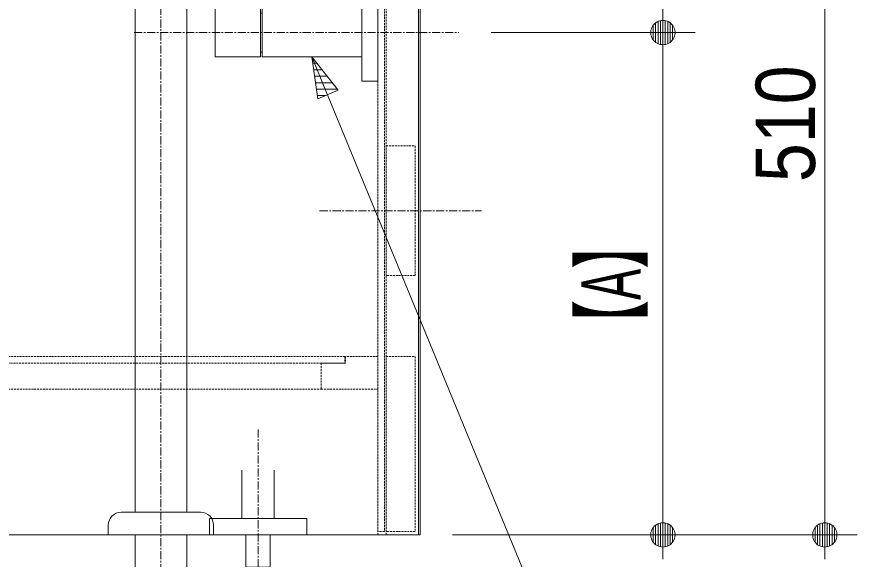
# Model space of a CAD drawing. Units: millimetres, scale not verified. Extents: x -6062 to 6062, y -3045 to 3045.
# Drawn here: x -3522 to -3002, y -2085 to -1750 of the extents above; entities that cross this region are included whole.
import ezdxf
from ezdxf.enums import TextEntityAlignment as Align

# ---------------------------------------------------------------- set-up
doc = ezdxf.new("R2010")
doc.units = ezdxf.units.MM
doc.header["$LTSCALE"] = 20
doc.linetypes.add('CHAIN1', pattern=[8, 5, -1, 1, -1])
doc.linetypes.add('DASHED1', pattern=[1.8, 1.2, -0.6])
for name, color, linetype, lineweight in [('0-1_5ボウル・キャビネット', 7, 'Continuous', 9), ('0-2_2寸法-1', 7, 'Continuous', 9), ('0-3_0', 7, 'Continuous', 9), ('0-4_2寸法-2', 7, 'Continuous', 9), ('0-5_4給排水', 7, 'Continuous', 9), ('0-6_2寸法-3', 7, 'Continuous', 9)]:
    doc.layers.add(name, color=color, linetype=linetype, lineweight=lineweight)
doc.styles.add('ＭＳ Ｐゴシック', font='')
doc.styles.get('ＭＳ Ｐゴシック').set_extended_font_data('MS PGothic')

# ---------------------------------------------------------------- blocks, each defined once
blk = doc.blocks.new('グループ-8')
at = {"layer": '0-1_5ボウル・キャビネット'}
blk.add_lwpolyline([(-40260, -28100), (-29720, -28100), (-29720, -41400), (-40260, -41400)], close=True, dxfattribs=at)
blk = doc.blocks.new('グループ-9')
at = {"layer": '0-1_5ボウル・キャビネット', "linetype": 'DASHED1'}
for p, q in [((-30220, -41400), (-30220, -28100)), ((-30120, -41400), (-30120, -28100)), ((-37920, -39600), (-30920, -39600))]:
    blk.add_line(p, q, dxfattribs=at)
for points in [[(-30220, -28100), (-30140, -28100), (-30140, -41360), (-30220, -41360)], [(-30120, -36600), (-29760, -36600), (-29760, -38200), (-30120, -38200)], [(-38210, -39200), (-30630, -39200), (-30630, -39280), (-38210, -39280)], [(-30620, -39280), (-30920, -39280), (-30920, -39600), (-30220, -39600), (-30220, -39200), (-30620, -39200)], [(-30120, -39200), (-29760, -39200), (-29760, -41360), (-30120, -41360)]]:
    blk.add_lwpolyline(points, close=True, dxfattribs=at)
blk = doc.blocks.new('グループ-10')
at = {"layer": '0-1_5ボウル・キャビネット', "linetype": 'CHAIN1'}
for p, q in [((-30940, -29900), (-28940, -29900)), ((-30940, -37400), (-28940, -37400))]:
    blk.add_line(p, q, dxfattribs=at)
blk = doc.blocks.new('グループ-11')
at = {"layer": '0-1_5ボウル・キャビネット'}
blk.add_lwpolyline([(-41700, -41400), (-29700, -41400), (-29700, -21400)], dxfattribs=at)
for name in ['グループ-8', 'グループ-9', 'グループ-10']:
    blk.add_blockref(name, (0, 0), dxfattribs=at)
blk = doc.blocks.new('_Dot')
at = {"layer": '0-3_0'}
for p, q in [((-10, 0), (-20, 0)), ((9.78, 2), (-9.78, 2)), ((7.99, 6), (-7.99, 6)), ((9.16, -3.98), (-9.16, -3.98)), ((6, -7.98), (-6, -7.98))]:
    blk.add_line(p, q, dxfattribs=at)
for points in [[(10, 0), (9.92, 1.25), (9.69, 2.49), (9.3, 3.68), (8.76, 4.82), (8.09, 5.88), (7.29, 6.85), (6.37, 7.71), (5.36, 8.44), (4.26, 9.05), (3.09, 9.51), (1.87, 9.82), (0.63, 9.98), (-0.63, 9.98), (-1.87, 9.82), (-3.09, 9.51), (-4.26, 9.05), (-5.36, 8.44), (-6.37, 7.71), (-7.29, 6.85), (-8.09, 5.88), (-8.76, 4.82), (-9.3, 3.68), (-9.69, 2.49), (-9.92, 1.25), (-10, 0), (0, 0)], [(-10, 0), (-9.92, -1.25), (-9.69, -2.49), (-9.3, -3.68), (-8.76, -4.82), (-8.09, -5.88), (-7.29, -6.85), (-6.37, -7.71), (-5.36, -8.44), (-4.26, -9.05), (-3.09, -9.51), (-1.87, -9.82), (-0.63, -9.98), (0.63, -9.98), (1.87, -9.82), (3.09, -9.51), (4.26, -9.05), (5.36, -8.44), (6.37, -7.71), (7.29, -6.85), (8.09, -5.88), (8.76, -4.82), (9.3, -3.68), (9.69, -2.49), (9.92, -1.25), (10, 0), (0, 0)]]:
    blk.add_lwpolyline(points, close=True, dxfattribs=at)
blk = doc.blocks.new('グループ-12')
at = {"layer": '0-5_4給排水', "linetype": 'CHAIN1'}
blk.add_line((-31700, -40100), (-31700, -42300), dxfattribs=at)
at = {"layer": '0-5_4給排水'}
blk.add_lwpolyline([(-31900, -40600), (-31900, -41200), (-31500, -41200), (-31500, -40600)], dxfattribs=at)
for points in [[(-32300, -41200), (-31100, -41200), (-31100, -41400), (-32300, -41400)], [(-31850, -41400), (-31550, -41400), (-31550, -41800), (-31850, -41800)]]:
    blk.add_lwpolyline(points, close=True, dxfattribs=at)
blk = doc.blocks.new('止水栓_側面')
at = {"layer": '0-5_4給排水', "linetype": 'CHAIN1'}
blk.add_line((-3010, 0), (1000, 0), dxfattribs=at)
at = {"layer": '0-5_4給排水'}
blk.add_lwpolyline([(-900, 1200), (-900, 600), (-1200, 600), (-1200, 1200)], dxfattribs=at)
for points in [[(-1950, 660), (-1850, 660), (-1850, 300), (-1950, 300)], [(-1330, 600), (-770, 600), (-770, 360), (-1330, 360)], [(-200, 600), (0, 600), (0, -600), (-200, -600)], [(-1250, 360), (-850, 360), (-850, 298), (-1250, 298)], [(-1450, -300), (-2010, -300), (-2010, 300), (-1450, 300)], [(-1450, 240), (-1430, 240), (-1430, -240), (-1450, -240)], [(-1430, 298), (-200, 298), (-200, -298), (-1430, -298)]]:
    blk.add_lwpolyline(points, close=True, dxfattribs=at)
blk = doc.blocks.new('グループ-41')
at = {"layer": '0-5_4給排水'}
blk.add_blockref('止水栓_側面', (-30220, -35200), dxfattribs=at)
blk = doc.blocks.new('グループ-57')
at = {"layer": '0-5_4給排水', "linetype": 'CHAIN1'}
blk.add_line((-32900, -42500), (-32900, -30320), dxfattribs=at)
at = {"layer": '0-5_4給排水'}
blk.add_line((-33550, -41306.7), (-33550, -41280), dxfattribs=at)
for points in [[(-33220, -31400), (-33220, -41120), (-32580, -41120), (-32580, -31400)], [(-33390, -41120), (-33387.5, -41120), (-32412.5, -41120), (-32410, -41120)], [(-32250, -41280), (-32250, -41306.7), (-32250, -41400), (-33550, -41400), (-33550, -41306.7)]]:
    blk.add_lwpolyline(points, dxfattribs=at)
blk.add_lwpolyline([(-33220, -41400), (-32580, -41400), (-32580, -42000), (-33220, -42000)], close=True, dxfattribs=at)
for centre, start, end in [((-33390, -41280), 90, 180), ((-32410, -41280), 0, 90)]:
    blk.add_arc(centre, 160, start, end, dxfattribs=at)

msp = doc.modelspace()

# ---------------------------------------------------------------- linework, layer by layer
at = {"layer": '0-2_2寸法-1'}
for p, q in [((-3022.5, -1575.01), (-3022.5, -2054.99)), ((-3228.5, -1760), (-3102.5, -1760)), ((-3122.5, -1775.01), (-3122.5, -2054.99)), ((-3252.5, -2070), (-3102.5, -2070)), ((-3102.5, -2070), (-3002.5, -2070))]:
    msp.add_line(p, q, dxfattribs=at)
at = {"layer": '0-4_2寸法-2'}
for p, q in [((-3022.5, -1560), (-3022.5, -2070)), ((-3228.5, -1760), (-3102.5, -1760)), ((-3122.5, -1760), (-3122.5, -2070)), ((-3252.5, -2070), (-3102.5, -2070)), ((-3102.5, -2070), (-3002.5, -2070))]:
    msp.add_line(p, q, dxfattribs=at)
at = {"layer": '0-6_2寸法-3'}
for p, q in [((-3339.22, -1774.93), (-3339.25, -1774.93)), ((-3339.22, -1774.93), (-3339.25, -1774.93)), ((-3336.1, -1778.93), (-3338.68, -1778.93)), ((-3332.97, -1782.93), (-3338.12, -1782.93)), ((-3329.85, -1786.93), (-3337.56, -1786.93)), ((-3326.72, -1790.93), (-3337, -1790.93)), ((-3323.6, -1794.93), (-3336.43, -1794.93)), ((-3330.88, -1798.93), (-3335.87, -1798.93))]:
    msp.add_line(p, q, dxfattribs=at)
msp.add_lwpolyline([(-3502.72, -2420), (-3073.53, -2420), (-3339.25, -1774.9)], dxfattribs=at)
msp.add_lwpolyline([(-3335.59, -1800.93), (-3339.25, -1774.9), (-3323.06, -1795.62)], close=True, dxfattribs=at)
msp.add_lwpolyline([(-3335.59, -1800.93), (-3339.25, -1774.9), (-3323.06, -1795.62)], close=True, dxfattribs=at)

# ---------------------------------------------------------------- block references
at = {"layer": '0-1_5ボウル・キャビネット', "xscale": 0.05, "yscale": 0.05}
msp.add_blockref('グループ-11', (-1787.5, 0), dxfattribs=at)
at = {"layer": '0-2_2寸法-1', "xscale": 0.7503418, "yscale": 0.7503418}
for p, rotation in [((-3122.5, -1760), 90), ((-3122.5, -2070), 270), ((-3022.5, -2070), 270)]:
    msp.add_blockref('_Dot', p, dxfattribs=dict(at, rotation=rotation))
at = {"layer": '0-4_2寸法-2', "xscale": 0.7503418, "yscale": 0.7503418}
for p, rotation in [((-3122.5, -1760), 270), ((-3122.5, -2070), 90), ((-3022.5, -2070), 90)]:
    msp.add_blockref('_Dot', p, dxfattribs=dict(at, rotation=rotation))
at = {"layer": '0-5_4給排水', "xscale": 0.05, "yscale": 0.05}
for name in ['グループ-41', 'グループ-57', 'グループ-12']:
    msp.add_blockref(name, (-1787.5, 0), dxfattribs=at)

# ---------------------------------------------------------------- texts
at = {"layer": '0-2_2寸法-1', "style": 'ＭＳ Ｐゴシック'}
for s, height, width, p in [('510', 36.66, 0.9, (-3017.54, -1852.28)), ('【A】', 36.69, 0.6, (-3125.13, -1955.05))]:
    msp.add_text(s, height=height, rotation=90, dxfattribs=dict(at, width=width)).set_placement(p, align=Align.BOTTOM_LEFT)

doc.saveas('drawing.dxf')
